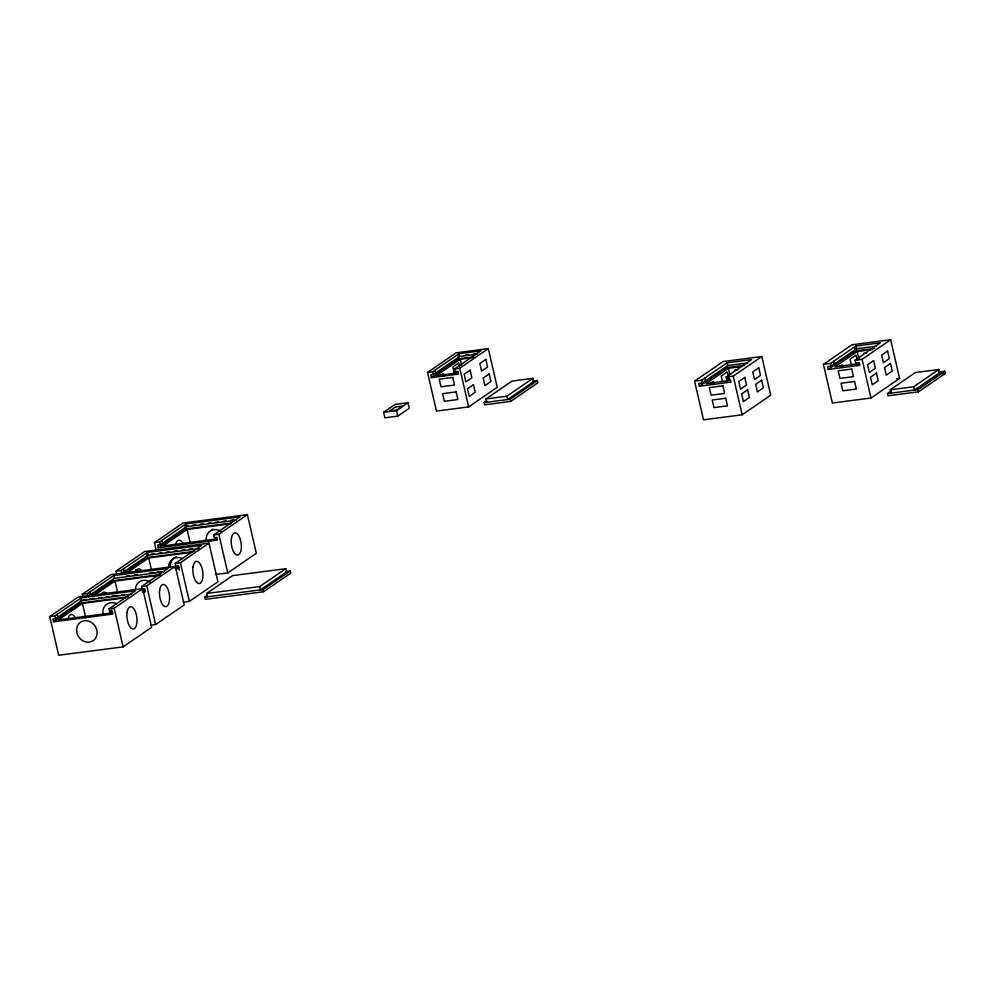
<?xml version="1.0" encoding="UTF-8"?>
<svg xmlns="http://www.w3.org/2000/svg" width="995" height="995" viewBox="0 0 995 995"><rect width="100%" height="100%" fill="white"/><g stroke="black" fill="none" stroke-linecap="round" stroke-linejoin="round"><path stroke-width="1.49" d="M156.128 550.073L154.412 542.636L182.981 523.034L247.407 514.651L256.324 553.307L227.768 572.909L215.492 574.501M49.75 616.601L78.306 597L142.733 588.617L151.663 627.273L123.094 646.874L58.68 655.257L49.75 616.601L54.899 615.93L81.18 597.895L135.295 590.856L109.015 608.878L109.661 611.639L112.236 611.303L112.87 614.064L53.606 621.788L52.959 619.027L55.546 618.691L81.814 600.657L131.427 594.202M82.995 597.236L82.311 594.264L110.868 574.662L175.294 566.267L184.224 604.935L155.655 624.524L151.053 625.134M116.701 574.115L116.017 571.13L144.573 551.541L209 543.146L217.917 581.801L189.361 601.403L183.229 602.199M154.412 542.636L159.573 541.964L185.854 523.93L239.957 516.89L213.689 534.912L214.323 537.673L216.898 537.337L217.532 540.098L158.267 547.822L157.633 545.061L160.207 544.725L186.488 526.691L236.089 520.236M82.311 594.264L87.46 593.592L113.741 575.558L167.857 568.506L141.576 586.54L142.21 589.301L144.797 588.965L145.432 591.726L142.397 592.124M116.017 571.13L121.166 570.458L147.447 552.436L201.562 545.384L175.282 563.419L175.916 566.18L178.491 565.844L179.51 570.284M158.267 547.822L185.692 529.004L231.275 523.072M163.988 571.864L114.375 578.319L88.107 596.353L87.46 593.592M199.187 548.543L148.081 555.198L121.8 573.219L121.166 570.458M230.716 523.78L187.122 529.464L163.13 545.919L217.246 538.867M53.606 621.788L81.018 602.97L128.131 596.838M92.398 595.172L113.579 580.632L160.692 574.501M123.604 573.754L147.285 557.511L194.398 551.379M126.042 597.746L82.461 603.418L58.469 619.885L112.584 612.833M93.555 595.806L115.01 581.08L160.108 575.209M125.992 573.555L148.715 557.959L192.309 552.275M427.539 372.428L456.096 352.827L488.309 348.636L497.239 387.291L468.682 406.893L436.469 411.084L427.539 372.428L432.688 371.757L458.969 353.722L480.871 350.874L454.603 368.909L455.237 371.67L457.812 371.334L458.446 374.095L431.395 377.615L430.76 374.854L433.335 374.518L459.603 356.484L477.127 354.208M431.395 377.615L458.807 358.797L473.844 356.844M473.384 357.541L460.25 359.245L436.258 375.712L458.16 372.864M383.647 412.278L395.077 404.443L407.962 402.764L409.231 408.286L397.813 416.121L384.928 417.8L383.647 412.278L396.532 410.599L407.962 402.764M440.661 375.351L443.061 373.697L443.646 376.234M454.603 368.909L459.752 368.237L488.309 348.636M213.689 534.912L218.838 534.24L247.407 514.651M109.015 608.878L114.176 608.206L142.733 588.617M141.576 586.54L146.738 585.868L175.294 566.267M175.282 563.419L180.431 562.747L209 543.146M455.722 373.809L458.123 372.167M109.661 611.639L111.937 610.072M486.717 402.266L485.958 398.958L512.002 381.085L532.872 378.361L533.643 381.67L507.587 399.542L506.828 396.234L532.872 378.361M532.773 381.16L537.362 380.55L537.872 382.764L510.684 401.42L484.652 404.816L484.142 402.602L486.617 400.91M207.408 596.776L206.637 593.468L232.681 575.595L285.764 568.68L286.535 571.988L260.491 589.861L259.72 586.553L285.764 568.68M285.652 571.478L290.254 570.869L290.764 573.083L263.575 591.739L205.331 599.326L204.821 597.112L207.296 595.42M484.142 402.602L510.174 399.206L537.362 380.55M204.821 597.112L263.066 589.525L290.254 570.869M694.585 381.147L723.141 361.558L761.797 356.521L770.727 395.177L742.158 414.778L703.515 419.815L694.585 381.147L701.674 380.227L727.096 362.789L751.573 359.605L726.151 377.043L726.785 379.804L730.33 379.344L730.977 382.105L699.398 386.209L698.764 383.448L702.308 382.988L727.731 365.551L747.618 362.964M699.398 386.209L726.4 367.69L744.434 365.352M742.133 366.521L728.365 368.312L706.089 383.597L730.566 380.413M710.816 383.174L713.216 381.533L713.801 384.058M726.785 379.804L728.887 378.361M726.151 377.043L733.24 376.122L761.797 356.521M725.367 381.993L728.974 379.518L727.221 371.919L721.213 376.035L722.382 381.097M823.425 364.369L851.994 344.78L890.649 339.743L899.567 378.398L871.011 398L832.355 403.025L823.425 364.369L830.514 363.449L855.936 346.011L880.413 342.815L855.004 360.265L855.638 363.026L859.182 362.566L859.817 365.327L828.25 369.431L827.616 366.67L831.148 366.21L856.571 348.772L876.458 346.173M828.25 369.431L855.24 350.912L874.779 348.374M872.515 349.543L857.217 351.533L834.929 366.819L859.419 363.623M839.668 366.396L842.068 364.742L842.653 367.279M855.004 360.265L862.08 359.344L890.649 339.743M855.414 364.381L857.814 362.74M890.985 393.124L890.214 389.804L915.412 372.516L938.857 369.468L939.628 372.777L914.43 390.065L913.671 386.756L938.857 369.468M938.633 372.043L944.74 371.247L945.25 373.448L918.484 391.819L887.95 395.786L887.44 393.585L891.259 390.96M887.44 393.585L917.975 389.605L944.74 371.247M465.685 355.066L468.695 354.668M473.21 354.083L476.207 353.698M485.958 398.958L506.828 396.234M734.758 370.152L737.768 369.767M863.598 353.374L866.608 352.976M896.594 378.784L899.567 378.398M942.19 373.846L945.25 373.448M890.214 389.804L913.671 386.756M188.092 525.857L185.045 526.243L185.692 529.004M192.644 525.26L195.692 524.862M200.244 524.265L203.291 523.867M207.843 523.283L210.89 522.885M215.442 522.288L218.49 521.89M223.042 521.305L226.089 520.907M230.641 520.31L233.676 519.912M151.203 554.153L154.25 553.755M158.802 553.17L161.837 552.772M166.401 552.175L169.436 551.777M174.001 551.18L177.035 550.795M181.6 550.198L184.635 549.8M189.199 549.203L192.234 548.805M174.336 567.958L178.839 567.374M176.09 569.003L179.137 568.605M126.626 576.093L129.661 575.695M134.213 575.098L137.26 574.712M149.412 573.12L153.976 572.523M157.011 572.137L161.576 571.54M142.136 590.893L145.133 590.495M83.418 599.811L86.465 599.425M89.5 599.027L94.065 598.43M98.617 597.833L101.664 597.448M106.216 596.851L109.263 596.453M112.298 596.055L116.85 595.458M121.415 594.873L124.45 594.475M206.637 593.468L259.72 586.553M917.975 389.605L918.484 391.819M862.08 359.344L871.011 398M855.936 346.011L856.571 348.772M857.217 351.533L858.946 359.046M854.605 348.151L855.24 350.912M857.23 360.202L856.061 355.14L850.066 359.257L851.521 365.588M833.661 361.297L834.295 364.058M830.514 363.449L831.148 366.21M733.24 376.122L742.158 414.778M727.096 362.789L727.731 365.551M728.365 368.312L729.758 374.319M704.808 378.075L705.455 380.836M701.674 380.227L702.308 382.988M510.174 399.206L510.684 401.42M458.969 353.722L459.603 356.484M460.25 359.245L461.593 365.065M458.173 356.036L458.807 358.797M459.653 366.72L458.77 362.926L452.775 367.043L454.242 373.361M459.752 368.237L468.682 406.893M434.977 370.19L435.611 372.951M432.688 371.757L433.335 374.518M396.532 410.599L397.813 416.121M263.066 589.525L263.575 591.739M218.838 534.24L227.768 572.909M185.854 523.93L186.488 526.691M187.122 529.464L190.144 542.536M180.431 562.747L189.361 601.403M161.862 540.397L162.496 543.158M159.573 541.964L160.207 544.725M147.447 552.436L148.081 555.198M148.715 557.959L151.402 569.588M146.651 554.75L147.285 557.511M146.738 585.868L155.655 624.524M123.455 568.891L124.089 571.652M113.741 575.558L114.375 578.319M115.01 581.08L117.696 592.709M114.176 608.206L123.094 646.874M89.749 592.025L90.383 594.786M81.18 597.895L81.814 600.657M82.461 603.418L85.806 617.957M80.384 600.209L81.018 602.97M57.188 614.363L57.822 617.124M54.899 615.93L55.546 618.691M175.617 544.837A11.194 4.9 82.6 0 1 183.117 543.618M211.549 530.323A11.194 9.826 55.5 0 1 213.104 529.091M206.313 540.683A11.194 9.826 55.5 0 1 210.318 530.994A11.194 9.826 55.5 0 1 220.853 531.231M135.88 569.6A11.194 4.9 82.6 0 1 137.919 571.391M135.681 571.889A11.194 4.9 82.6 0 1 142.26 571.603M170.506 567.399A11.194 9.826 55.5 0 1 176.426 556.777M168.69 567.573A11.194 9.826 55.5 0 1 182.359 558.568M135.419 590.408A11.194 9.826 55.5 0 1 150.058 581.938M101.316 594.413A11.194 4.9 82.6 0 1 106.627 593.53M67.971 619.188A11.194 4.9 82.6 0 1 75.483 617.97M103.144 614.711A11.194 9.826 55.5 0 1 106.204 604.624A11.194 9.826 55.5 0 1 116.527 603.741M395.5 406.955L389.505 411.072L396.595 410.151L402.589 406.035L395.5 406.955M470.125 370.177L464.13 374.294L465.884 381.881L471.879 377.764L470.125 370.177M485.834 359.394L479.839 363.511L481.592 371.11L487.587 366.993L485.834 359.394M473.471 384.667L467.476 388.784L469.23 396.383L475.224 392.266L473.471 384.667M489.179 373.896L483.184 378.013L484.938 385.6L490.933 381.483L489.179 373.896M744.77 377.416L738.763 381.533L740.516 389.132L746.524 385.015L744.77 377.416M758.762 367.814L752.767 371.931L754.521 379.53L760.516 375.413L758.762 367.814M747.631 389.841L741.636 393.958L743.389 401.557L749.384 397.44L747.631 389.841M761.635 380.239L755.628 384.356L757.382 391.955L763.389 387.839L761.635 380.239M873.61 360.638L867.615 364.755L869.369 372.354L875.364 368.237L873.61 360.638M887.602 351.036L881.607 355.153L883.361 362.74L889.356 358.635L887.602 351.036M876.483 373.063L870.476 377.18L872.229 384.779L878.237 380.662L876.483 373.063M890.475 363.461L884.48 367.578L886.234 375.177L892.229 371.06L890.475 363.461M452.775 377.441L439.243 379.194L440.996 386.794L454.528 385.028L452.775 377.441M456.12 391.93L442.588 393.697L444.342 401.283L457.874 399.53L456.12 391.93M722.867 385.824L709.348 387.59L711.102 395.189L724.621 393.423L722.867 385.824M851.72 369.046L838.188 370.812L839.942 378.398L853.474 376.645L851.72 369.046M725.741 398.249L712.209 400.015L713.962 407.614L727.494 405.848L725.741 398.249M854.581 381.471L841.061 383.237L842.815 390.824L856.334 389.07L854.581 381.471M231.437 538.357A11.194 4.9 82.6 0 0 237.457 555.073A11.194 4.9 82.6 0 0 239.994 538.407A11.194 4.9 82.6 0 0 231.437 538.357M193.042 566.864A11.194 4.9 82.6 0 0 199.05 583.567A11.194 4.9 82.6 0 0 201.587 566.901A11.194 4.9 82.6 0 0 193.042 566.864M159.66 589.948A11.194 4.9 82.6 0 0 165.667 606.651A11.194 4.9 82.6 0 0 168.205 589.985A11.194 4.9 82.6 0 0 159.66 589.948M127.099 612.286A11.194 4.9 82.6 0 0 133.106 628.989A11.194 4.9 82.6 0 0 135.643 612.323A11.194 4.9 82.6 0 0 127.099 612.286M76.615 631.166A11.194 9.826 55.5 0 0 92.821 640.904A11.194 9.826 55.5 0 0 91.117 622.248A11.194 9.826 55.5 0 0 76.615 631.166"/></g></svg>
